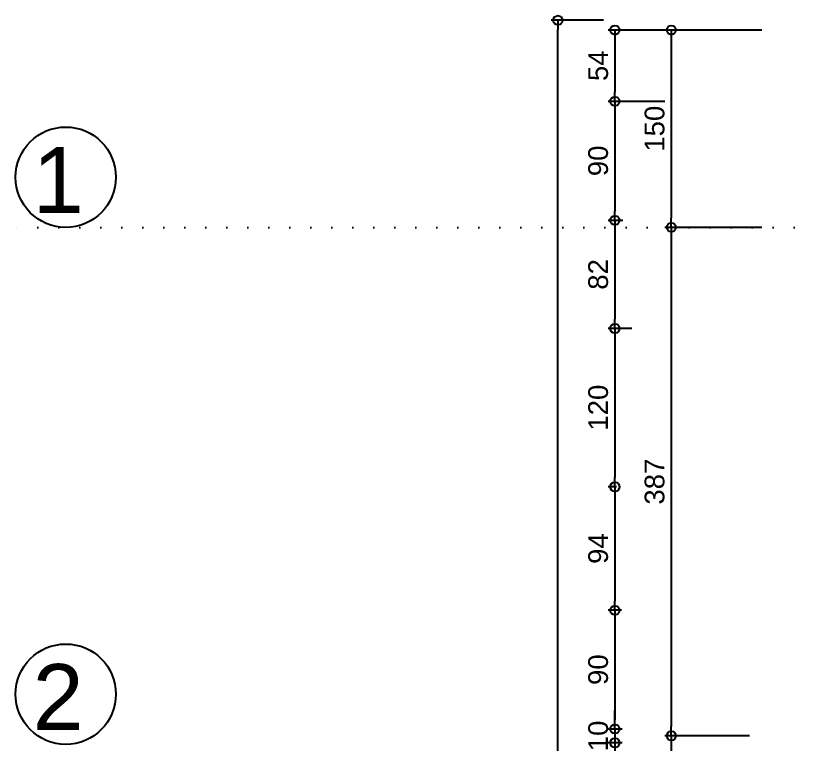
# Model space of a CAD drawing. Header units: millimetres. Extents: x 676 to 5035, y 216 to 2687.
# Drawn here: x 676 to 1271, y 1498 to 2052 of the extents above; entities that cross this region are included whole.
import ezdxf

# ---------------------------------------------------------------- set-up
doc = ezdxf.new("R2010")
doc.units = ezdxf.units.MM
doc.linetypes.add('DOT2', pattern=[3.175, 0, -3.175])
doc.layers.add('SEM_AKS', color=161, linetype='Continuous')
doc.styles.get("Standard").update_dxf_attribs({"font": 'arial.ttf'})
doc.dimstyles.new('1-50-2', dxfattribs={"dimtxt": 15, "dimasz": 7, "dimexe": 5, "dimexo": 5, "dimgap": 5, "dimtad": 1, "dimdec": 0, "dimtxsty": 'Standard', "dimblk": 'ORIGIN', "dimcen": 5, "dimdle": 7, "dimclrd": 256, "dimclre": 256, "dimclrt": 256, "dimadec": 0, "dimazin": 0, "dimtfac": 1, "dimtdec": 0, "dimtix": 1, "dimtmove": 0, "dimatfit": 3, "dimldrblk": 'ORIGIN', "dimfxl": 1, "dimlwd": -1, "dimlwe": -1, "dimarcsym": 0})

# ---------------------------------------------------------------- blocks, each defined once
blk = doc.blocks.new('_Origin')
at = {"color": 0, "linetype": 'ByBlock', "lineweight": -2}
blk.add_line((0, 0), (-1, 0), dxfattribs=at)
blk.add_circle((0, 0), 0.5, dxfattribs=at)
blk = doc.blocks.new('*D91')
at = {"transparency": 16777216}
for p, q in [((1243.65, 2040.64), (1169.91, 2040.64)), ((1174.91, 2033.64), (1174.91, 1897.64)), ((1243.65, 1890.64), (1169.91, 1890.64))]:
    blk.add_line(p, q, dxfattribs=at)
at = {"layer": 'Defpoints', "color": 0, "transparency": 16777216}
for p in [(1248.65, 2040.64), (1174.91, 1890.64), (1248.65, 1890.64)]:
    blk.add_point(p, dxfattribs=at)
at = {"transparency": 16777216, "xscale": 7, "yscale": 7, "zscale": 7}
for p, rotation in [((1174.91, 2040.64), 90), ((1174.91, 1890.64), 270)]:
    blk.add_blockref('_Origin', p, dxfattribs=dict(at, rotation=rotation))
at = {"transparency": 16777216, "insert": (1162.25, 1965.64), "char_height": 15, "attachment_point": 5, "rotation": 90}
blk.add_mtext('150', dxfattribs=at)
blk = doc.blocks.new('*D92')
at = {"transparency": 16777216}
for p, q in [((1243.65, 1890.64), (1169.91, 1890.64)), ((1174.91, 1883.64), (1174.91, 1511.11)), ((1234.33, 1504.11), (1169.91, 1504.11))]:
    blk.add_line(p, q, dxfattribs=at)
at = {"layer": 'Defpoints', "color": 0, "transparency": 16777216}
for p in [(1248.65, 1890.64), (1174.91, 1504.11), (1239.33, 1504.11)]:
    blk.add_point(p, dxfattribs=at)
at = {"transparency": 16777216, "xscale": 7, "yscale": 7, "zscale": 7}
for p, rotation in [((1174.91, 1890.64), 90), ((1174.91, 1504.11), 270)]:
    blk.add_blockref('_Origin', p, dxfattribs=dict(at, rotation=rotation))
at = {"transparency": 16777216, "insert": (1162.25, 1697.37), "char_height": 15, "attachment_point": 5, "rotation": 90}
blk.add_mtext('387', dxfattribs=at)
blk = doc.blocks.new('*D93')
at = {"transparency": 16777216}
for p, q in [((1234.33, 1504.11), (1169.91, 1504.11)), ((1174.91, 1497.11), (1174.91, 1386.47)), ((1207.08, 1379.47), (1169.91, 1379.47))]:
    blk.add_line(p, q, dxfattribs=at)
at = {"layer": 'Defpoints', "color": 0, "transparency": 16777216}
for p in [(1239.33, 1504.11), (1174.91, 1379.47), (1212.08, 1379.47)]:
    blk.add_point(p, dxfattribs=at)
at = {"transparency": 16777216, "xscale": 7, "yscale": 7, "zscale": 7}
for p, rotation in [((1174.91, 1504.11), 90), ((1174.91, 1379.47), 270)]:
    blk.add_blockref('_Origin', p, dxfattribs=dict(at, rotation=rotation))
at = {"transparency": 16777216, "insert": (1162.25, 1441.79), "char_height": 15, "attachment_point": 5, "rotation": 90}
blk.add_mtext('125', dxfattribs=at)
blk = doc.blocks.new('*D105')
at = {"transparency": 16777216}
for p, q in [((1169.91, 2040.64), (1127.01, 2040.64)), ((1132.01, 2033.64), (1132.01, 1993.44)), ((1169.91, 1986.44), (1127.01, 1986.44))]:
    blk.add_line(p, q, dxfattribs=at)
at = {"layer": 'Defpoints', "color": 0, "transparency": 16777216}
for p in [(1174.91, 2040.64), (1132.01, 1986.44), (1174.91, 1986.44)]:
    blk.add_point(p, dxfattribs=at)
at = {"transparency": 16777216, "xscale": 7, "yscale": 7, "zscale": 7}
for p, rotation in [((1132.01, 2040.64), 90), ((1132.01, 1986.44), 270)]:
    blk.add_blockref('_Origin', p, dxfattribs=dict(at, rotation=rotation))
at = {"transparency": 16777216, "insert": (1119.38, 2013.54), "char_height": 15, "attachment_point": 5, "rotation": 90}
blk.add_mtext('54', dxfattribs=at)
blk = doc.blocks.new('*D106')
at = {"transparency": 16777216}
for p, q in [((1169.91, 1986.44), (1127.01, 1986.44)), ((1132.01, 1979.44), (1132.01, 1902.98)), ((1138.12, 1895.98), (1127.01, 1895.98))]:
    blk.add_line(p, q, dxfattribs=at)
at = {"layer": 'Defpoints', "color": 0, "transparency": 16777216}
for p in [(1174.91, 1986.44), (1132.01, 1895.98), (1143.12, 1895.98)]:
    blk.add_point(p, dxfattribs=at)
at = {"transparency": 16777216, "xscale": 7, "yscale": 7, "zscale": 7}
for p, rotation in [((1132.01, 1986.44), 90), ((1132.01, 1895.98), 270)]:
    blk.add_blockref('_Origin', p, dxfattribs=dict(at, rotation=rotation))
at = {"transparency": 16777216, "insert": (1119.35, 1941.21), "char_height": 15, "attachment_point": 5, "rotation": 90}
blk.add_mtext('90', dxfattribs=at)
blk = doc.blocks.new('*D107')
at = {"transparency": 16777216}
for p, q in [((1138.12, 1895.98), (1127.01, 1895.98)), ((1132.01, 1888.98), (1132.01, 1820.83)), ((1144.96, 1813.83), (1127.01, 1813.83))]:
    blk.add_line(p, q, dxfattribs=at)
at = {"layer": 'Defpoints', "color": 0, "transparency": 16777216}
for p in [(1143.12, 1895.98), (1132.01, 1813.83), (1149.96, 1813.83)]:
    blk.add_point(p, dxfattribs=at)
at = {"transparency": 16777216, "xscale": 7, "yscale": 7, "zscale": 7}
for p, rotation in [((1132.01, 1895.98), 90), ((1132.01, 1813.83), 270)]:
    blk.add_blockref('_Origin', p, dxfattribs=dict(at, rotation=rotation))
at = {"transparency": 16777216, "insert": (1119.35, 1854.9), "char_height": 15, "attachment_point": 5, "rotation": 90}
blk.add_mtext('82', dxfattribs=at)
blk = doc.blocks.new('*D108')
at = {"transparency": 16777216}
for p, q in [((1144.96, 1813.83), (1127.01, 1813.83)), ((1132.01, 1806.83), (1132.01, 1700.38)), ((1133.23, 1693.38), (1127.01, 1693.38))]:
    blk.add_line(p, q, dxfattribs=at)
at = {"layer": 'Defpoints', "color": 0, "transparency": 16777216}
for p in [(1149.96, 1813.83), (1132.01, 1693.38), (1138.23, 1693.38)]:
    blk.add_point(p, dxfattribs=at)
at = {"transparency": 16777216, "xscale": 7, "yscale": 7, "zscale": 7}
for p, rotation in [((1132.01, 1813.83), 90), ((1132.01, 1693.38), 270)]:
    blk.add_blockref('_Origin', p, dxfattribs=dict(at, rotation=rotation))
at = {"transparency": 16777216, "insert": (1119.35, 1753.6), "char_height": 15, "attachment_point": 5, "rotation": 90}
blk.add_mtext('120', dxfattribs=at)
blk = doc.blocks.new('*D109')
at = {"transparency": 16777216}
for p, q in [((1133.23, 1693.38), (1127.01, 1693.38)), ((1132.01, 1686.38), (1132.01, 1606.57)), ((1136.93, 1599.57), (1127.01, 1599.57))]:
    blk.add_line(p, q, dxfattribs=at)
at = {"layer": 'Defpoints', "color": 0, "transparency": 16777216}
for p in [(1138.23, 1693.38), (1132.01, 1599.57), (1141.93, 1599.57)]:
    blk.add_point(p, dxfattribs=at)
at = {"transparency": 16777216, "xscale": 7, "yscale": 7, "zscale": 7}
for p, rotation in [((1132.01, 1693.38), 90), ((1132.01, 1599.57), 270)]:
    blk.add_blockref('_Origin', p, dxfattribs=dict(at, rotation=rotation))
at = {"transparency": 16777216, "insert": (1119.35, 1646.48), "char_height": 15, "attachment_point": 5, "rotation": 90}
blk.add_mtext('94', dxfattribs=at)
blk = doc.blocks.new('*D110')
at = {"transparency": 16777216}
for p, q in [((1136.93, 1599.57), (1127.01, 1599.57)), ((1132.01, 1592.57), (1132.01, 1516.28)), ((1137.53, 1509.28), (1127.01, 1509.28))]:
    blk.add_line(p, q, dxfattribs=at)
at = {"layer": 'Defpoints', "color": 0, "transparency": 16777216}
for p in [(1141.93, 1599.57), (1132.01, 1509.28), (1142.53, 1509.28)]:
    blk.add_point(p, dxfattribs=at)
at = {"transparency": 16777216, "xscale": 7, "yscale": 7, "zscale": 7}
for p, rotation in [((1132.01, 1599.57), 90), ((1132.01, 1509.28), 270)]:
    blk.add_blockref('_Origin', p, dxfattribs=dict(at, rotation=rotation))
at = {"transparency": 16777216, "insert": (1119.35, 1554.43), "char_height": 15, "attachment_point": 5, "rotation": 90}
blk.add_mtext('90', dxfattribs=at)
blk = doc.blocks.new('*D111')
at = {"transparency": 16777216}
for p, q in [((1132.01, 1516.28), (1132.01, 1523.28)), ((1137.53, 1509.28), (1127.01, 1509.28)), ((1132.01, 1509.28), (1132.01, 1498.79)), ((1137.53, 1498.79), (1127.01, 1498.79)), ((1132.01, 1491.79), (1132.01, 1484.79))]:
    blk.add_line(p, q, dxfattribs=at)
at = {"layer": 'Defpoints', "color": 0, "transparency": 16777216}
for p in [(1142.53, 1509.28), (1132.01, 1498.79), (1142.53, 1498.79)]:
    blk.add_point(p, dxfattribs=at)
at = {"transparency": 16777216, "xscale": 7, "yscale": 7, "zscale": 7}
for p, rotation in [((1132.01, 1509.28), 270), ((1132.01, 1498.79), 90)]:
    blk.add_blockref('_Origin', p, dxfattribs=dict(at, rotation=rotation))
at = {"transparency": 16777216, "insert": (1119.35, 1504.04), "char_height": 15, "attachment_point": 5, "rotation": 90}
blk.add_mtext('10', dxfattribs=at)
blk = doc.blocks.new('*D112')
at = {"transparency": 16777216}
for p, q in [((1137.53, 1498.79), (1127.01, 1498.79)), ((1132.01, 1491.79), (1132.01, 1436.19)), ((1134.45, 1429.19), (1127.01, 1429.19))]:
    blk.add_line(p, q, dxfattribs=at)
at = {"layer": 'Defpoints', "color": 0, "transparency": 16777216}
for p in [(1142.53, 1498.79), (1132.01, 1429.19), (1139.45, 1429.19)]:
    blk.add_point(p, dxfattribs=at)
at = {"transparency": 16777216, "xscale": 7, "yscale": 7, "zscale": 7}
for p, rotation in [((1132.01, 1498.79), 90), ((1132.01, 1429.19), 270)]:
    blk.add_blockref('_Origin', p, dxfattribs=dict(at, rotation=rotation))
at = {"transparency": 16777216, "insert": (1119.35, 1463.99), "char_height": 15, "attachment_point": 5, "rotation": 90}
blk.add_mtext('70', dxfattribs=at)
blk = doc.blocks.new('*D114')
at = {"transparency": 16777216}
for p, q in [((1123.23, 2048.11), (1083.65, 2048.11)), ((1088.65, 690.23), (1088.65, 2041.11)), ((1123.23, 683.23), (1083.65, 683.23))]:
    blk.add_line(p, q, dxfattribs=at)
at = {"layer": 'Defpoints', "color": 0, "transparency": 16777216}
for p in [(1088.65, 2048.11), (1128.23, 2048.11), (1128.23, 683.23)]:
    blk.add_point(p, dxfattribs=at)
at = {"transparency": 16777216, "xscale": 7, "yscale": 7, "zscale": 7}
for p, rotation in [((1088.65, 2048.11), 90), ((1088.65, 683.23), 270)]:
    blk.add_blockref('_Origin', p, dxfattribs=dict(at, rotation=rotation))
at = {"transparency": 16777216, "insert": (1075.99, 1365.67), "char_height": 15, "attachment_point": 5, "rotation": 90}
blk.add_mtext('1365', dxfattribs=at)

msp = doc.modelspace()

# ---------------------------------------------------------------- linework, layer by layer
at = {"layer": 'SEM_AKS', "linetype": 'DOT2', "ltscale": 5}
msp.add_line((4958.48, 1890.64), (676.2, 1890.64), dxfattribs=at)
at = {"layer": 'SEM_AKS', "ltscale": 5}
for centre in [(714.34, 1928.78), (714.34, 1535.78)]:
    msp.add_circle(centre, 38.14, dxfattribs=at)

# ---------------------------------------------------------------- texts
at = {"layer": 'SEM_AKS', "linetype": 'DOT2', "ltscale": 5}
for s, p in [('1', (689.12, 1901.66)), ('2', (689.12, 1508.66))]:
    msp.add_text(s, height=50, dxfattribs=at).set_placement(p)

# ---------------------------------------------------------------- dimensions: what is measured, and where the dimension line sits
for base, p1, p2, picture, middle in [((1088.65, 2048.11), (1128.23, 683.23), (1128.23, 2048.11), '*D114', (1075.99, 1365.67)), ((1132.01, 1986.44), (1174.91, 2040.64), (1174.91, 1986.44), '*D105', (1119.38, 2013.54)), ((1174.91, 1890.64), (1248.65, 2040.64), (1248.65, 1890.64), '*D91', (1162.25, 1965.64))]:
    dim = msp.add_linear_dim(base=base, p1=p1, p2=p2, angle=90, dimstyle='1-50-2')
    dim.commit()
    dim.dimension.update_dxf_attribs({"geometry": picture, "text_midpoint": middle})
for base, p1, p2, picture, middle in [((1132.01, 1895.98), (1174.91, 1986.44), (1143.12, 1895.98), '*D106', (1119.35, 1941.21)), ((1132.01, 1813.83), (1143.12, 1895.98), (1149.96, 1813.83), '*D107', (1119.35, 1854.9)), ((1174.91, 1504.11), (1248.65, 1890.64), (1239.33, 1504.11), '*D92', (1162.25, 1697.37)), ((1132.01, 1693.38), (1149.96, 1813.83), (1138.23, 1693.38), '*D108', (1119.35, 1753.6)), ((1132.01, 1599.57), (1138.23, 1693.38), (1141.93, 1599.57), '*D109', (1119.35, 1646.48)), ((1132.01, 1509.28), (1141.93, 1599.57), (1142.53, 1509.28), '*D110', (1119.35, 1554.43)), ((1132.01, 1498.79), (1142.53, 1509.28), (1142.53, 1498.79), '*D111', (1119.35, 1504.04)), ((1174.91, 1379.47), (1239.33, 1504.11), (1212.08, 1379.47), '*D93', (1162.25, 1441.79)), ((1132.01, 1429.19), (1142.53, 1498.79), (1139.45, 1429.19), '*D112', (1119.35, 1463.99))]:
    dim = msp.add_linear_dim(base=base, p1=p1, p2=p2, angle=90, dimstyle='1-50-2', override={"dimtmove": 1})
    dim.commit()
    dim.dimension.update_dxf_attribs({"geometry": picture, "text_midpoint": middle})

doc.saveas('drawing.dxf')
